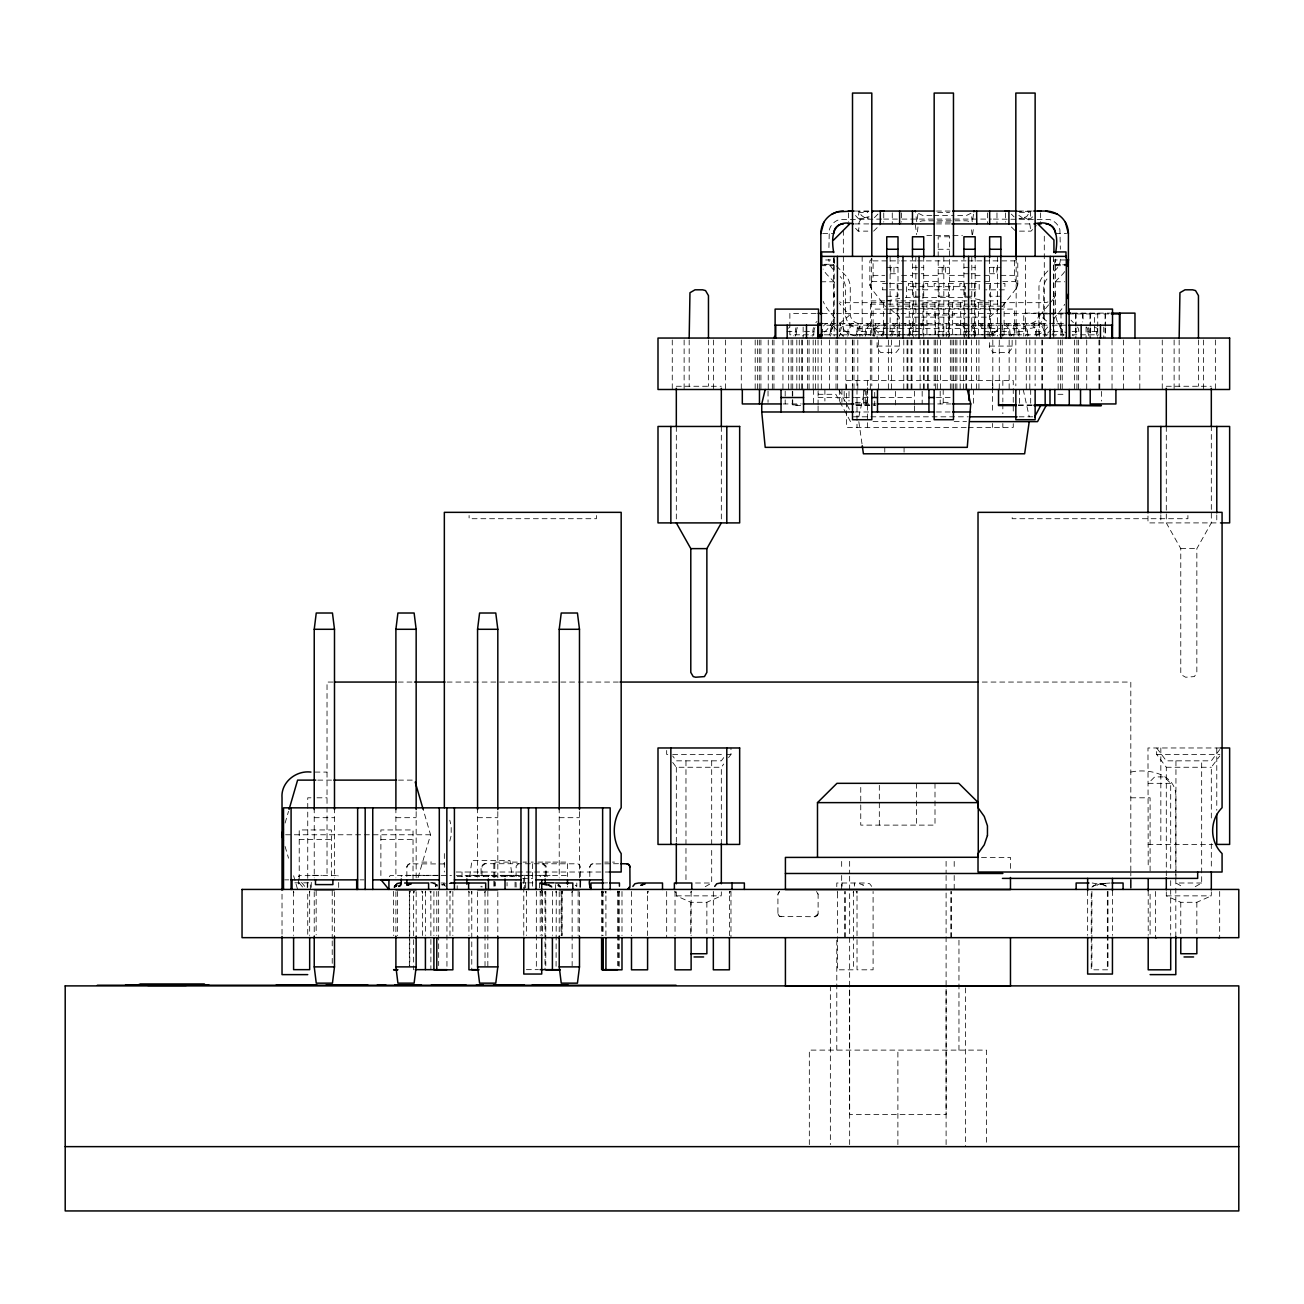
<?xml version="1.0" encoding="UTF-8"?>
<svg xmlns="http://www.w3.org/2000/svg" width="1304" height="1304" viewBox="0 0 1304 1304"><rect width="100%" height="100%" fill="white"/><g stroke="black" fill="none" stroke-linecap="round" stroke-linejoin="round"><path stroke-width="0.75" stroke-dasharray="5 3.75" d="M307.255 887.486L307.255 879.678M311.265 887.356L311.265 881.569M809.328 1144.635L809.328 1050.111L986.427 1050.111L986.427 1144.635M836.793 1050.193L836.793 939.597M844.829 937.657L844.829 891.447M845.155 937.657L845.155 891.447M849.654 1144.602L849.654 985.889M897.885 1144.635L897.885 1050.111M946.101 1144.602L946.101 985.889M950.926 937.657L950.926 891.447M951.252 937.657L951.252 891.447M958.962 1050.193L958.962 939.597M1055.523 259.789L1055.539 259.17A9.65 9.65 0 0 1 1053.176 265.494L1053.078 265.592M1060.364 259.252L1060.331 260.115A14.474 14.474 0 0 1 1056.811 268.657L1052.638 272.911M406.848 876.565L406.881 866.508L409.244 863.818L445.055 863.965M589.799 876.565L589.816 866.508L591.788 863.965L618.829 863.704M818.081 913.925L814.902 916.761L779.531 916.337L777.917 913.55L777.917 894.251L779.189 891.708M868.839 211.313L858.961 211.313L858.57 215.747A12.91 0.896 90 0 1 858.114 218.338L867.861 218.338M917.967 226.961L917.152 234.769M917.853 214.28L917.005 221.745M406.848 866.932L407.793 864.65L410.075 863.704M589.799 866.932L590.745 864.65L593.01 863.704M777.917 894.251L779.531 891.48M973.485 214.247L972.474 221.745M972.605 234.573L973.664 226.668M469.701 876.565L471.918 860.493L509.962 860.493L512.179 876.565M858.831 416.807L864.829 389.488M449.782 841.08L451.184 835.456L451.184 825.839L449.782 820.2M285.103 823.052L288.51 811.349M309.39 892.49L309.814 891.039M418.046 877.706L430.548 834.772L423.164 809.393M425.137 892.49L425.56 891.039M484.746 892.653L485.169 891.202M542.171 892.49L542.594 891.039M555.993 892.49L556.417 891.039M571.869 892.653L572.293 891.202M617.395 892.49L617.819 891.039M618.487 892.653L618.911 891.202M618.813 892.653L619.237 891.202M690.843 892.653L691.267 891.202M853.207 892.653L853.647 891.202M1016.452 211.313L1030.274 211.313L1026.59 216.708L1018.831 218.942M410.548 891.039L409.652 893.24L409.652 891.284L409.798 965.791M414.542 891.202L413.645 893.403L413.645 891.447L413.645 969.817M450.874 891.202L449.978 893.403L449.978 891.447L449.978 935.653M562.757 891.202L561.861 893.403L561.861 891.447L561.861 935.653M648.463 891.202L647.566 893.403L647.583 891.447L647.583 935.653M730.305 891.202L729.409 893.403L729.409 891.447L729.409 935.653M389.293 876.728L390.222 875.506L451.51 875.506M476.416 876.728L477.362 875.506M483.165 876.728L484.11 875.506M870.127 285.576L871.838 281.534A12.111 8.557 90 0 0 873.109 275.356L873.077 260.882L871.479 259.284M817.869 914.723L814.902 916.761A3.211 3.211 0 0 0 817.445 915.457M1166.298 426.457L1166.298 522.904L1180.772 548.625L1180.772 672.408L1181.424 674.82L1185.629 677.232L1194.415 676.597L1196.844 672.408L1196.844 548.625L1211.318 522.904L1211.318 426.457M1049.867 303.327L1054.202 297.915M435.275 886.394L436.938 885.22L435.275 886.394L435.96 885.449M723.736 757.608L721.324 760.835L676.32 760.835L672.701 756.01M721.324 844.421L721.324 767.257L723.736 764.046M728.561 757.608L730.973 754.397L730.973 747.974M1219.762 749.572L1211.318 760.835L1166.298 760.835L1156.664 747.974L1156.664 754.397L1166.298 767.257L1166.298 875.766M1211.318 818.015L1211.318 767.257L1219.762 756.01M817.168 915.815L818.113 913.55L818.113 894.251L816.858 891.708M1002.222 306.57L1015.783 289.146A10.513 9.682 0 0 0 1017.413 285.935L1017.544 285.446A6.764 4.792 -90 0 0 1017.772 283.392L1017.772 260.882L1015.62 258.746M1046.965 279.007L1046.379 279.757A13.35 13.35 0 0 0 1043.754 287.874L1043.689 315.829A14.474 14.474 0 0 1 1031.236 328.282L1003.102 328.396M1048.612 304.826L1039.859 315.389L1048.318 322.414M1053.241 319.35L1060.266 310.874A38.615 38.615 0 0 0 1064.683 304.305M1091.904 887.111L1095.686 884.862L1107.063 883.004L1096.843 885.22L1099.908 883.737L1110.274 883.004M970.942 213.285L966.541 215.421L951.496 215.502M998 329.146L992.996 334.753L880.412 334.753L870.567 324.924M1019.435 218.338L1031.138 218.338L1033.73 215.519M1019.484 231.134L1031.04 231.134L1036.305 225.543M1047.911 270.841L1043.233 275.959A18.174 18.174 0 0 0 1038.978 289.113L1038.864 336.024M877.934 214.117L873.713 218.338A12.91 0.962 -90 0 1 873.664 218.257M872.017 258.746L869.866 260.882L869.866 283.392A6.764 4.792 90 0 0 870.094 285.446L870.224 285.935A10.513 9.682 0 0 0 871.838 289.146L885.416 306.57M984.243 260.882L1014.545 260.882L1016.158 259.284M991.904 334.753L997.527 329.146M1051.171 329.553L1044.292 336.448L1044.292 234.345M873.615 231.134L880.738 224.141M839.515 323.588L849.393 315.389L839.385 303.327M299.512 875.506L298.567 876.728A2.005 2.005 0 0 1 299.512 875.506L337.687 875.506L338.616 876.728A2.005 2.005 0 0 0 337.687 875.506M705.252 886.671L711.691 883.004L711.691 848.382M1195.246 886.671L1201.669 883.004L1201.669 760.835M869.067 216.708C864.21 217.556 857.576 218.974 859.108 225.967A25.819 1.793 90 0 1 858.195 231.134L867.845 231.134M442.366 885.22L445.43 883.737M676.32 891.838L676.32 895.864L690.794 902.286L706.866 902.286L721.324 895.864L721.324 891.838M1166.298 891.838L1166.298 895.864L1180.772 902.286L1196.844 902.286L1211.318 895.864L1211.318 891.838M1092.703 886.149L1095.686 884.862M518.422 863.818L516.156 866.101L516.042 880.428M441.225 884.862L443.083 884.422M886.964 300.882L899.727 298.323M449.147 883.427L452.146 883.004L447.109 883.558M485.169 863.704L482.072 866.101L481.958 876.565M997.022 309.113L997.56 309.097A6.585 6.585 0 0 1 997.022 309.113L889.964 309.081M855.033 211.052L872.588 211.052M936.484 211.052L950.73 211.052M1018.571 211.052L1032.246 211.052M858.961 211.313L859.939 212.503L867.828 212.503M937.739 212.503L949.54 212.503M1019.435 212.503L1029.312 212.503M931.855 215.502L922.694 215.421L918.293 213.285M933.811 215.502L949.54 215.502M881.634 219.088L839.597 219.545A14.507 14.507 0 0 0 829.328 229.797L828.871 249.243M883.672 219.088L899.923 219.088M901.944 219.088L991.35 219.088M993.387 219.088L1049.655 219.545A14.507 14.507 0 0 1 1059.908 229.797L1060.364 249.243M936.696 222.104L950.567 222.104M855.033 223.913L869.67 223.913M936.484 223.913L950.893 223.913M1016.158 223.913L1032.246 223.913M822.677 233.563L833.696 233.563M1055.539 233.563L1066.558 233.563M926.802 235.519L962.45 235.519M938.195 249.26L949.442 249.26M825.66 259.969L833.696 259.969M1065.987 259.969L1053.942 259.969L1053.942 326.799M873.077 260.882L899.352 260.882M901.374 260.882L915.522 260.882M917.543 260.882L966.052 260.882M968.073 260.882L982.222 260.882M824.519 264.288L833.696 264.288M1055.539 264.288L1068.4 264.288M821.65 264.793L833.696 264.793M1053.942 264.793L1065.987 264.793M820.835 265.706L833.696 265.706M1055.539 265.706L1068.4 265.706M886.753 267.32L898 267.32M912.474 267.32L923.721 267.32M938.195 267.32L949.442 267.32M963.917 267.32L975.164 267.32M989.638 267.32L1000.885 267.32M890.502 273.742L898 273.742M912.474 273.742L923.721 273.742M938.195 273.742L949.442 273.742M963.917 273.742L969.54 273.742M971.138 273.742L975.164 273.742M989.638 273.742L997.136 273.742M873.077 275.356L884.797 275.356M901.618 275.356L912.474 275.356M923.721 275.356L938.195 275.356M949.442 275.356L963.917 275.356M975.164 275.356L982.401 275.356M984.21 275.356L989.638 275.356M1000.885 275.356L1014.545 275.356A12.111 8.557 -90 0 0 1015.816 281.517L1017.495 285.576M871.838 281.534L884.878 281.534M901.618 281.534L912.474 281.534M923.721 281.534L938.195 281.534M949.442 281.534L963.917 281.534M975.164 281.534L982.401 281.534M984.21 281.534L989.638 281.534M1002.743 281.534L1015.8 281.534M820.835 281.778L833.696 281.778M1055.539 281.778L1064.732 281.778M887.551 283.392L882.726 283.392L882.726 289.847M889.475 283.392L902.026 283.392M919.972 283.392L908.448 283.392L908.448 289.83L919.972 289.83M970.502 283.392L959.891 283.392L959.891 289.83L970.502 289.83M971.415 283.392L979.19 283.392L979.19 289.83L971.415 289.83M985.612 283.392L1004.911 283.392L1004.911 289.83L985.612 289.83M882.726 289.83L886.753 289.83M889.475 289.83L902.026 289.83M922.922 289.83L927.747 289.83L927.747 283.392L922.922 283.392L922.922 338.046M886.753 296.252L898 296.252L898 256.366M919.972 296.252L912.474 296.252L912.474 256.366M1000.885 296.252L989.638 296.252L989.638 256.366M905.351 297.589L968.953 297.589L983.526 300.507M884.699 300.882L870.567 300.882L870.567 338.046M886.72 300.882L899.01 300.882M900.852 300.882L997.707 300.882M884.846 302.675L843.346 302.675A9.65 9.65 0 0 1 839.646 301.941M903.427 302.675L898 302.675L898 336.448M905.237 302.675L912.474 302.675L912.474 336.448M982.401 302.675L975.164 302.675L975.164 336.448M984.21 302.675L989.638 302.675L989.638 336.448M1000.885 302.675L1044.292 302.675A9.65 9.65 0 0 0 1047.976 301.941M870.567 304.158L899.515 304.158M903.362 304.158L968.953 304.158M970.877 304.158L982.466 304.158M984.39 304.158L997.886 304.158M889.132 306.147L903.313 306.147M905.335 306.147L919.516 306.147M921.537 306.147L970.143 306.147M972.165 306.147L986.346 306.147M988.367 306.147L1002.548 306.147M899.613 336.448L899.613 317.149L889.964 308.722L999.239 308.722L989.638 317.149L971.627 317.149M888.904 309.097L873.109 309.097L873.109 336.204M998.734 309.097L1014.512 309.097L1014.512 336.204M1064.96 313.123L1023.77 313.123L1023.77 336.122M1072.165 313.123L1110.063 313.123M816.125 313.416L789.865 313.416L789.865 334.818L814.103 334.818M822.188 313.416L834.315 313.416M836.337 313.416L884.829 313.416M886.85 313.416L898.978 313.416M900.999 313.416L915.147 313.416M917.168 313.416L1064.178 313.416M1072.263 313.416L1094.496 313.416L1094.496 334.818L1072.263 334.818M1048.269 313.922L1038.864 313.922A9.65 9.65 0 0 1 1029.345 323.588M1049.41 313.922L1063.738 313.922M1068.742 313.922L1110.454 313.922M905.612 317.149L919.613 317.149M921.618 317.149L969.622 317.149M822.188 323.571L1065.857 323.571M903.362 324.924L968.953 324.924M840.575 325.185L827.6 325.185A6.422 4.548 -90 0 0 824.405 327.076M969.231 325.185L956.272 325.185L956.272 323.571M971.757 325.185L1021.749 325.185A6.422 4.548 -90 0 1 1026.297 331.623A6.422 4.548 -90 0 0 1027.633 336.171M1052.214 325.185L1056.762 325.185A6.422 4.548 -90 0 1 1061.309 331.623A6.422 4.548 -90 0 0 1062.63 336.171M1065.857 325.185L1061.309 325.185L1061.309 323.571M888.171 328.396L858.016 328.282A14.474 14.474 0 0 1 845.546 315.829L845.481 287.874A13.35 13.35 0 0 0 842.873 279.757L840.183 276.529M890.208 328.396L943.02 328.396M946.231 328.396L1001.064 328.396M786.931 331.623L796.467 331.623A6.422 4.548 -90 0 1 797.787 327.076M804.421 331.623L813.973 331.623A6.422 4.548 -90 0 1 815.293 327.076M821.927 331.623L831.479 331.623A6.422 4.548 -90 0 1 834.853 325.413A6.422 4.548 -90 0 0 831.463 331.623A6.422 4.548 -90 0 1 830.159 336.171M853.533 325.185A6.422 4.548 -90 0 0 848.986 331.623L839.417 331.623A8.036 5.689 -90 0 1 845.122 323.571M855.212 335.796A4.825 3.407 -90 0 0 856.924 331.623L866.492 331.623A6.422 4.548 -90 0 1 871.039 325.185M872.718 335.796A4.825 3.407 -90 0 0 874.43 331.623L883.998 331.623A6.422 4.548 -90 0 1 885.334 327.076M889.475 331.623L900.363 331.623M907.731 335.796A4.825 3.407 -90 0 0 909.442 331.623L919.059 331.623M938.994 331.623L948.644 331.623M964.716 331.623L974.919 331.623A4.825 3.407 -90 0 0 976.614 335.796M984.015 331.623L1000.086 331.623M1001.521 331.623L1009.932 331.623A4.825 3.407 -90 0 0 1011.627 335.796M1013.338 325.185A6.422 4.548 -90 0 1 1017.886 331.623L1027.438 331.623A4.825 3.407 -90 0 0 1029.133 335.796M1030.845 325.185A6.422 4.548 -90 0 1 1035.392 331.623L1044.944 331.623A4.825 3.407 -90 0 0 1046.639 335.796M1052.899 331.623L1062.434 331.623A4.825 3.407 -90 0 0 1064.145 335.796M1072.084 331.623L1078.815 331.623A6.422 4.548 -90 0 0 1078.962 333.286M1086.574 327.076A6.422 4.548 -90 0 1 1087.911 331.623L1097.446 331.623A4.825 3.407 -90 0 0 1098.457 335.03M856.369 334.753L870.567 334.753M1001.749 334.753L1015.963 334.753M824.209 334.818L1064.178 334.818M877.103 346.082L899.613 346.082M989.638 346.082L1012.132 346.082M676.32 386.261L721.324 386.261M1166.298 386.261L1211.318 386.261M1057.935 394.297L1065.596 394.297M818.081 397.524L854.201 397.524M854.984 397.524L868.236 397.524M880.281 397.524L914.397 397.524M936.435 397.524L951.431 397.524M855.31 402.349L867.649 402.349M943.199 402.349L951.121 402.349M783.052 403.947L801.21 403.947M854.984 403.947L876.272 403.947M928.937 403.947L951.121 403.947M792.734 404.908L800.656 404.908M856.06 404.908L874.723 404.908L874.723 391.412M1018.326 404.908L1034.3 404.908M800.656 405.56L792.734 405.56L792.734 391.412M856.06 405.56L875.832 405.56M1018.326 405.56L1034.153 405.56M854.984 411.982L869.279 411.982M936.419 411.982L951.431 411.982M853.386 416.807L968.367 416.807M1019.076 416.807L1034.659 416.807M873.028 421.632L932.164 421.632M954.169 421.632L966.541 421.632M966.215 427.386L846.589 427.386L846.589 380.507L1013.257 380.507L1013.257 413.71M968.236 427.386L1013.257 427.386L1013.257 423.474M1180.772 548.625L1196.844 548.625M333.139 682.057L327.027 682.057L327.027 875.913M398.242 682.057L412.488 682.057M447.093 682.057L620.052 682.057M982.254 682.057L1130.812 682.057L1130.812 871.757M1219.859 747.974L1147.976 747.974L1148.205 868.464M667.762 754.397L666.67 754.397L666.67 749.572M672.685 754.397L721.552 754.397M726.67 754.397L730.973 754.397M1156.664 754.397L1219.859 754.397M672.701 762.433L676.32 767.257L721.324 767.257M1166.298 767.257L1211.318 767.257M314.965 772.082L327.027 772.082M1130.812 772.082C1148.938 768.04 1177.3 774.299 1175.817 797.803L1175.817 868.138M317.785 780.118L331.901 780.118M398.486 780.118L414.639 780.118M1170.699 783.329L1148.205 783.329L1154.692 776.907L1164.227 776.907L1170.699 783.329L1170.699 868.464M316.986 797.803L327.027 797.803M1130.812 797.803L1150.095 797.803L1150.095 872.148M314.231 817.689L334.492 817.689M395.894 817.689L416.155 817.689M477.557 817.689L497.818 817.689M559.22 817.689L579.481 817.689M285.592 834.772L430.548 834.772M299.219 839.597L331.363 839.597M380.882 839.597L413.026 839.597M1147.976 844.421L1212.785 844.421M981.488 857.413L1010.47 857.413L1010.47 869.458M421.811 862.107L431.575 862.107M494.819 862.107L518.258 862.107M523.018 862.107L525.382 862.107M525.675 862.107L526.604 862.107M531.135 862.107L533.14 862.107M537.851 862.107L544.241 862.107M545.365 862.107L551.755 862.107M552.896 862.107L559.465 862.107M560.72 862.107L566.702 862.107M604.746 862.107L608.414 862.107M612.554 862.107L614.51 862.107M456.188 872.017L532.749 872.017M534.656 872.017L603.296 872.017M605.317 872.017L609.327 872.017M312.129 875.326L321.664 875.326M405.234 875.326L412.308 875.326M412.618 875.326L418.454 875.326M419.415 875.326L425.365 875.326M426.327 875.326L432.178 875.326M433.45 875.326L438.829 875.326M470.826 875.326L477.9 875.326M478.209 875.326L484.045 875.326M485.006 875.326L490.956 875.326M491.918 875.326L506.196 875.326M506.49 875.326L512.505 875.326M513.303 875.326L518.405 875.326M522.138 875.326L527.973 875.326M531.364 875.326L532.765 875.326M540.508 875.326L550.06 875.326M456.318 875.506L566.066 875.506L566.995 876.728A2.005 2.005 0 0 0 566.066 875.506M457.182 876.565L521.127 876.565M522.578 878.391L532.749 878.391M284.647 879.858L288.722 879.858M359.985 879.858L364.06 879.858M294.867 882.841L310.336 882.841L310.336 889.279M430.19 882.841L436.84 882.841M440.964 883.004L444.843 883.004M449.978 883.004L453.27 883.004M522.415 882.841L526.066 882.841M527.892 882.841L533.955 882.841M602.627 883.004L608.675 882.841M695.505 883.004L711.691 883.004M1092.181 883.004L1103.543 884.862L1107.341 887.111M1201.669 883.004L1175.947 883.004L1182.386 886.671M676.32 895.864L721.324 895.864M1166.298 895.864L1211.318 895.864M526.36 969.654L538.422 969.654M1024.602 217.621L1028.954 219.952L1030.127 225.967A25.819 1.793 -90 0 0 1031.04 231.134M867.078 217.621L869.067 218.159M543.051 863.704L546.148 866.101L546.262 876.565M542.089 863.704L545.186 866.101L545.3 876.565M443.833 863.704L444.664 863.818M781.145 916.761L778.863 915.815L777.917 913.55M1022.157 217.621L1018.831 215.372M864.634 217.621L861.308 215.372L859.939 212.503M431.591 882.841L435.243 883.574L436.612 885.286M1103.543 884.862L1106.525 886.149M310.955 797.803L307.744 797.803L307.744 880.184M444.713 885.514L443.914 885.074L445.593 886.231M436.432 885.514L435.617 885.074L437.296 886.231M871.724 886.394L869.67 883.737L866.035 883.004L836.777 883.004L836.777 889.426M576.808 883.004L576.808 886.215L575.097 885.074L577.248 886.932M816.5 891.48L818.113 894.251M546.392 875.506L547.338 876.728M539.644 875.506L540.589 876.728M1011.35 226.945L1015.62 231.134M1011.317 214.117L1014.121 216.92M836.5 265.951L846.003 275.959A18.174 18.174 0 0 1 850.257 289.113L850.257 313.938A9.65 9.65 0 0 0 859.906 323.588L859.906 336.448M834.609 282.332L827.355 275.014A22.51 22.51 0 0 1 823.134 269.064M855.571 228.33L858.195 231.134M833.011 269.292L832.425 268.657A14.474 14.474 0 0 1 828.904 260.115L828.871 259.252M855.505 215.519L858.114 218.338M302.561 886.981L299.219 882.955L299.219 829.947L331.363 829.947L331.363 879.678M834.821 317.931L828.969 310.874A38.615 38.615 0 0 1 823.199 301.436M301.517 882.466L304.957 886.655M443.523 883.574L444.908 885.286M576.091 885.286L576.759 886.231M838.733 389.488L849.719 409.978M850.501 421.632L835.848 394.297L818.635 394.297L818.635 389.488M856.125 891.202L857.021 893.403L857.021 891.447L857.021 969.817L873.093 969.817L873.093 891.447M605.023 891.202L605.92 893.403L605.92 891.447L605.92 935.653M429.978 891.039L430.874 893.24L430.874 891.284L430.874 969.654M421.697 891.039L422.594 893.24L422.577 891.284L422.577 935.49M674.885 891.202L675.309 892.653M602.856 891.202L603.279 892.653M602.546 891.202L602.97 892.653M601.454 891.039L601.877 892.49M555.928 891.202L556.352 892.653M540.035 891.039L540.459 892.49M526.213 891.039L526.637 892.49M468.788 891.202L469.212 892.653M409.179 891.039L409.603 892.49M293.449 891.039L293.873 892.49M285.103 846.475L288.51 858.195M293.628 875.766L297.605 889.426M837.282 891.202L837.69 892.653M1023.216 389.488L1029.231 416.807M972.23 221.745L971.382 214.28M916.761 221.745L915.75 214.247M858.831 421.632L862.27 445.74M972.099 234.769L971.268 226.961M915.31 224.695L916.647 234.573M516.156 887.046L516.042 882.368M481.958 886.215L482.072 887.046M480.997 886.215L481.111 887.046M1030.274 211.313L1030.682 215.747A12.91 0.896 90 0 0 1031.138 218.338M834.674 263.408A9.65 9.65 0 0 1 833.696 259.17L833.712 259.789M562.057 893.24L562.057 891.284L562.057 935.49M545.023 893.24L545.007 891.284L545.007 969.654M471.771 893.24L471.771 891.284L471.771 969.654M1219.68 891.447L1219.68 937.657M1216.779 514.868L1216.779 522.904L1147.976 522.904L1147.976 514.868M1216.779 747.974L1216.779 810.257M1215.361 340.018L1215.361 389.488M1211.318 843.623L1211.318 869.735M1203.494 340.018L1203.494 389.488M1198.457 339.92L1198.457 386.261M1196.844 902.286L1196.844 935.93M1187.911 515.536L1187.911 518.715L1012.181 518.715L1012.181 515.536M1180.772 902.286L1180.772 935.93M1179.158 339.92L1179.158 386.261M1175.947 760.835L1175.947 878.929M1175.817 870.143L1175.817 886.215M1175.817 888.22L1175.817 936.451M1174.122 340.018L1174.122 389.488M1170.699 880.624L1170.699 935.359M1162.255 340.018L1162.255 389.488M1160.837 514.868L1160.837 522.904M1160.837 747.974L1160.837 844.421M1155.377 891.447L1155.377 937.657M1150.095 894.251L1150.095 936.451M1148.205 890.762L1148.205 935.359M1139.81 340.018L1139.81 389.488M1130.812 873.142L1130.812 875.913M1123.477 340.018L1123.477 389.488M1112.442 890.599L1112.442 935.375M1112.035 340.018L1112.035 389.488M1107.976 891.447L1107.976 969.817L1091.252 969.817L1091.252 891.447M1107.341 891.447L1107.341 969.817M1105.531 313.123L1105.531 325.984M1105.531 327.989L1105.531 336.024M1105.075 313.922L1105.075 325.984M1105.075 327.989L1105.075 338.046M1103.771 327.027L1103.771 338.046M1101.424 391.412L1101.424 401.061M1099.777 340.018L1099.777 389.488M1098.979 340.018L1098.979 389.488M1097.74 313.123L1097.74 326.538M1097.74 328.461L1097.74 338.046M1091.904 891.447L1091.904 969.817M1090.421 313.123L1090.421 325.984M1090.421 327.989L1090.421 338.046M1089.981 313.922L1089.981 325.984M1089.981 327.989L1089.981 338.046M1087.65 890.599L1087.65 935.375M1086.721 340.018L1086.721 389.488M1086.085 327.027L1086.085 338.046M1083.086 313.922L1083.086 321.958M1082.646 313.123L1082.646 321.958M1078.555 340.018L1078.555 389.488M1076.925 340.018L1076.925 389.488M1076.093 313.123L1076.093 325.984M1076.093 327.989L1076.093 338.046M1075.653 313.922L1075.653 325.984M1075.653 327.989L1075.653 338.046M1074.48 340.018L1074.48 389.488M1062.222 340.018L1062.222 389.488M1061 313.123L1061 338.046M1060.592 340.018L1060.592 389.488M1058.147 340.018L1058.147 389.488M1053.453 256.383L1053.648 338.046M1053.208 313.123L1053.208 338.046M1043.803 323.571L1043.803 325.185L1048.84 325.185A22.51 22.51 0 0 1 1034.528 335.829M1042.613 340.018L1042.613 389.488M1041.814 340.018L1041.814 389.488M1040.641 212.894L1040.641 222.071M1039.304 313.922L1039.304 338.046M1035.131 340.034L1035.131 385.837M1034.708 323.571L1034.708 325.185M1030.682 389.488L1030.682 404.908M1029.818 340.018L1029.818 389.488M1026.297 323.571L1026.297 325.185L1039.255 325.185A6.422 4.548 -90 0 1 1043.803 331.623A6.422 4.548 -90 0 0 1045.123 336.171M1026.281 340.018L1026.281 389.488M1025.482 256.383L1025.482 336.041M1019.435 389.488L1019.435 404.908M1017.201 323.571L1017.201 325.185M1016.158 258.241L1016.158 336.448M1015.832 340.034L1015.832 385.837M1014.545 260.882L1014.545 275.356M1013.876 325.185L1013.876 336.204M1012.132 340.295L1012.132 348.103L1008.595 352.52L993.175 352.52L989.638 348.103L989.638 340.295M1009.149 340.018L1009.149 389.488M1008.791 323.571L1008.791 325.185M1005.482 212.894L1005.482 222.071M1004.096 302.675L1004.096 336.448M1002.841 380.507L1002.841 401.991M1002.841 403.947L1002.841 413.71M1002.841 423.474L1002.841 427.386M1002.466 325.185L1002.466 336.204M999.271 340.018L999.271 389.488M997.511 256.383L997.511 336.041M996.973 212.894L996.973 223.913M996.859 267.32L996.859 273.742M993.648 267.32L993.648 273.742M992.817 340.018L992.817 389.488M992.425 380.507L992.425 385.723M992.425 387.712L992.425 413.498M992.425 423.425L992.425 427.386M991.284 323.571L991.284 325.185M990.437 283.392L990.437 336.448M988.024 323.588L988.024 336.448M987.617 212.894L987.617 223.913M982.189 323.571L982.189 325.185M978.929 340.018L978.929 389.488M978.375 302.675L978.375 336.448M976.484 340.018L976.484 389.488M975.164 256.366L975.164 296.252L963.917 296.252L963.917 256.366M974.365 283.392L974.365 338.046M973.778 323.571L973.778 325.185M973.615 389.488L973.615 403.947M971.79 256.383L971.757 336.204M971.594 340.018L971.594 389.488M966.671 340.018L966.671 389.488M965.873 340.018L965.873 389.488M965.677 297.589L965.677 286.668L906.639 286.668L906.639 297.589M965.4 987.927L965.4 1146.64M964.716 283.392L964.716 338.046M963.917 336.448L963.917 302.675L949.442 302.675L949.442 336.448M963.428 340.018L963.428 389.488M960.689 302.675L960.689 336.448M960.151 340.018L960.151 389.488M956.875 340.018L956.875 389.488M955.261 340.018L955.261 389.488M954.332 313.416L954.332 315.014L928.627 315.014L928.627 313.416M954.202 861.422L954.202 869.458M954.202 875.489L954.202 889.556M953.615 340.018L953.615 389.488M952.654 302.675L952.654 336.448M951.985 340.018L951.985 389.488M950.339 340.018L950.339 389.488M949.002 313.416L949.002 334.818M948.644 283.392L948.644 338.046M946.231 323.588L946.231 336.448M946.101 861.325L946.101 873.484M946.101 875.506L946.101 1114.496L849.654 1114.496L849.654 875.506M945.433 267.32L945.433 273.742M943.819 256.383L943.819 336.041M943.199 389.488L943.199 403.947M943.02 323.588L943.02 336.448M942.205 267.32L942.205 273.742M940.543 340.018L940.543 389.488M940.184 391.2L940.184 403.93M938.994 283.392L938.994 338.046M938.195 336.448L938.195 302.675L923.721 302.675L923.721 336.448M937.283 340.018L937.283 389.488M935.653 340.018L935.653 389.488M935.359 313.416L935.359 334.818M935.001 783.329L935.001 825.122L860.754 825.122L860.754 785.318M934.968 302.675L934.968 336.448M934.169 340.034L934.169 385.837M928.285 340.018L928.285 389.488M928.089 323.571L928.106 325.185L862.612 325.185A6.422 4.548 -90 0 0 858.081 331.623A6.422 4.548 -90 0 1 856.744 336.171M927.486 340.018L927.486 389.488M926.932 302.675L926.932 336.448M924.21 340.018L924.21 389.488M923.721 256.366L923.721 296.252M923.395 340.018L923.395 389.488M922.172 391.298L922.172 403.947M920.119 340.018L920.119 389.488M916.435 783.329L916.435 825.122M915.848 256.383L915.881 336.204M914.397 391.2L914.397 404.762M914.397 405.968L914.397 411.982M913.273 283.392L913.273 338.046M911.952 340.018L911.952 389.488M911.154 340.018L911.154 389.488M910.583 323.571L910.599 325.185M909.247 302.675L909.247 336.448M907.877 340.018L907.877 389.488M907.062 340.018L907.062 389.488M904.079 447.353L904.079 452.178M903.786 340.018L903.786 389.488M901.618 212.894L901.618 222.071M899.613 340.295L899.613 348.103L896.076 352.52L880.64 352.52L877.103 348.103L877.103 336.448M897.201 283.392L897.201 336.448M895.62 391.412L895.62 404.908M893.99 267.32L893.99 273.742M893.093 323.571L893.077 325.185M892.262 212.894L892.262 223.913M891.545 340.018L891.545 389.488M890.762 267.32L890.762 273.742M890.127 256.383L890.127 336.041M888.35 340.018L888.35 389.488M884.78 447.353L884.78 452.178M884.682 323.571L884.666 325.185M883.753 212.894L883.753 222.071M883.541 302.675L883.541 336.448M879.32 785.318L879.32 825.122M878.489 340.018L878.489 389.488M875.571 323.571L875.587 325.185M873.761 325.185L873.761 336.204M871.805 340.034L871.805 385.837M871.479 258.241L871.479 336.448M870.322 340.018L870.322 389.488M867.649 389.488L867.649 403.947M867.421 380.507L867.421 385.723M867.421 387.712L867.421 427.386M867.176 323.571L867.16 325.185M866.231 391.2L866.231 403.93M865.204 389.488L865.204 403.947M863.476 389.488L863.476 404.908M862.156 256.383L862.156 336.041M858.065 323.571L858.081 325.185L845.106 325.185A6.422 4.548 -90 0 0 840.575 331.623A6.422 4.548 -90 0 1 839.238 336.171A6.422 4.548 -90 0 0 840.558 331.623M857.82 340.018L857.82 389.488M857.005 380.507L857.005 427.386M853.99 340.018L853.99 389.488M853.484 891.447L853.484 969.817L837.396 969.817L837.396 891.447M852.506 340.034L852.506 385.837M852.343 340.018L852.343 389.488M849.67 323.571L849.654 325.185M849.654 861.325L849.654 873.484M849.002 391.412L849.002 401.061M848.611 212.894L848.611 222.071M845.823 340.018L845.823 389.488M844.177 391.412L844.177 401.061M843.346 230.335L843.346 336.448L833.696 326.799L833.696 256.758M842.074 883.004L842.074 886.215M841.928 389.488L841.928 402.349M841.667 861.422L841.667 869.458M841.667 875.489L841.667 889.556M840.575 323.571L840.558 325.185M839.352 389.488L839.352 401.061M837.657 340.018L837.657 389.488M836.011 340.018L836.011 389.488M834.185 256.383L834.185 336.041M832.164 323.571L832.148 325.185M830.355 985.889L830.355 1144.602M829.491 340.018L829.491 389.488M824.894 389.488L824.894 401.061M821.324 340.018L821.324 389.488M818.048 340.018L818.048 389.488M818.081 391.2L818.081 404.762M818.081 405.968L818.081 411.982M815.603 340.018L815.603 389.488M813.631 389.488L813.631 404.908M813.158 340.018L813.158 389.488M809.067 340.018L809.067 389.488M807.437 340.018L807.437 389.488M803.15 327.027L803.15 338.046M802.547 340.018L802.547 389.488M801.716 340.018L801.716 389.488M799.27 340.018L799.27 389.488M796.826 340.018L796.826 389.488M792.734 340.018L792.734 389.488M792.294 391.2L792.294 403.93M791.104 340.018L791.104 389.488M788.659 340.018L788.659 389.488M785.187 391.086L785.187 403.947M782.938 340.018L782.938 389.488M773.957 340.018L773.957 389.488M772.327 340.018L772.327 389.488M768.235 340.018L768.235 389.488M768.04 391.086L768.04 402.349M760.917 340.018L760.917 389.488M759.27 340.018L759.27 389.488M757.624 340.018L757.624 389.488M755.179 340.018L755.179 389.488M741.291 340.018L741.291 389.488M730.973 891.447L730.973 937.657M725.383 340.018L725.383 389.488M721.324 426.457L721.324 520.899M713.516 340.018L713.516 389.488M713.337 891.447L713.337 935.653M711.691 760.835L711.691 846.345M708.463 339.92L708.463 386.261M706.866 902.286L706.866 935.93M691.12 891.447L691.12 935.653M690.794 902.286L690.794 935.93M689.18 339.92L689.18 386.261M685.969 760.835L685.969 846.345M685.969 848.382L685.969 883.004M684.127 340.018L684.127 389.488M676.32 426.457L676.32 522.904M676.32 767.257L676.32 843.623M675.032 891.447L675.032 935.653M672.261 340.018L672.261 389.488M666.67 891.447L666.67 937.657M631.495 891.447L631.495 935.653M621.992 891.447L621.992 935.653M619.09 891.447L619.09 969.817M618.764 891.447L618.764 965.791M617.672 891.284L617.672 965.628M603.018 891.447L603.018 935.653M602.692 891.447L602.692 935.653M601.6 891.284L601.6 935.49M596.417 515.536L596.417 518.715L469.098 518.715L469.098 515.536M580.345 876.565L580.231 866.101L577.965 863.818L484.208 863.704L481.111 866.101L480.997 876.565M579.481 811.626L579.481 877.869M579.481 891.74L579.481 936.419M578.128 891.284L578.128 935.49M572.146 891.447L572.146 965.791M567.484 863.704L567.484 876.565M567.484 886.166L567.484 887.046M561.095 891.284L561.095 935.49M559.22 807.844L559.22 877.869M559.22 891.74L559.22 936.419M556.27 891.284L556.074 969.817M555.406 884.617L555.406 889.426M552.407 891.284L552.407 935.49M545.789 891.447L545.789 965.791M542.448 891.284L542.448 935.49M541.731 890.599L541.731 935.375M540.198 891.284L540.198 935.49M539.53 882.841L539.53 889.279M536.335 891.284L536.335 969.654M532.439 863.704L532.439 887.046M526.36 891.284L526.36 935.49M525.691 882.841L525.691 889.279M524.697 876.565L524.697 889.426M523.768 878.391L523.768 935.375M515.064 882.091L515.064 887.6M507.06 875.506L507.06 876.728M507.06 882.466L507.06 885.954M497.818 811.626L497.818 877.869M497.818 891.74L497.818 936.419M495.161 875.506L495.161 876.728M495.161 882.466L495.161 885.954M494.819 863.704L494.819 887.046M493.857 863.704L493.857 887.046M488.413 875.506L488.413 876.728M487.843 891.284L487.843 969.654M485.023 891.447L485.023 965.791M477.557 807.844L477.557 877.869M477.557 891.74L477.557 936.419M468.935 891.447L468.935 935.653M466.865 875.506L466.865 876.728M462.023 872.017L462.023 876.793M457.182 885.758L457.182 889.426M452.863 891.447L452.863 935.653M446.946 891.284L446.946 969.654M444.338 853.566L444.338 872.017M438.666 891.284L438.666 965.628M436.791 891.447L436.791 935.653M433.906 891.447L433.906 935.653M425.414 891.284L425.414 935.49M416.155 811.626L416.155 877.869M416.155 891.74L416.155 936.419M413.026 879.678L413.026 829.947L380.882 829.947L380.882 879.678M409.342 891.284L409.342 969.654M401.273 875.506L401.273 876.728M397.573 891.447L397.573 935.653M395.894 807.844L395.894 877.869M395.894 891.74L395.894 936.419M393.58 891.284L393.71 935.653M338.681 882.466L338.681 887.698M334.492 807.844L334.492 877.869M334.492 891.74L334.492 936.419M332.227 890.632L332.227 938.847M332.227 940.869L332.227 964.976M316.155 890.632L316.155 934.838M314.231 807.844L314.231 877.869M314.231 891.74L314.231 936.419M309.667 891.284L309.667 935.49M307.744 882.205L307.744 890.241M307.744 894.251L307.744 936.451M298.502 878.977L298.502 887.698M293.596 891.284L293.596 935.49M282.023 894.251L282.023 936.451M1055.034 262.251A11.214 10.367 0 0 0 1055.539 259.17L1055.539 312.324A25.721 25.721 0 0 0 1065.612 332.732M833.696 312.324A25.721 25.721 0 0 1 823.639 332.732M1073.436 322.528A12.861 12.861 0 0 1 1071.057 320.165M834.201 262.251A11.214 10.367 0 0 1 833.696 259.17M920.119 221.501A6.064 2.722 0 0 1 922.841 220.8L966.411 220.8A6.064 2.722 0 0 1 969.133 221.501M854.707 335.829A22.51 22.51 0 0 1 839.238 322.854M1064.651 271.607A22.51 22.51 0 0 1 1061.88 275.014L1054.643 282.332A9.65 9.65 0 0 0 1053.127 284.321M817.07 321.42A12.861 12.861 0 0 1 815.815 322.528M834.544 296.953A10.057 10.057 0 0 1 833.696 293.873M1055.539 293.873A10.057 10.057 0 0 1 1053.616 298.795M1053.942 293.041A9.65 9.65 0 0 1 1053.208 296.725M834.43 296.725A9.65 9.65 0 0 1 833.696 293.041M1017.772 283.392A9.356 9.356 0 0 1 1015.783 289.146M871.838 289.146A9.356 9.356 0 0 1 869.866 283.392M995.832 325.185A6.422 4.548 -90 0 1 997.006 325.413M992.621 336.171A6.422 4.548 -90 0 1 991.284 331.623A6.422 4.548 -90 0 0 987.91 325.413M994.121 335.796A4.825 3.407 -90 0 1 992.425 331.623A8.036 5.689 -90 0 0 988.204 323.848M978.326 325.185A6.422 4.548 -90 0 1 982.874 331.623M975.115 336.171A6.422 4.548 -90 0 1 973.778 331.623A6.422 4.548 -90 0 0 971.513 326.049M978.326 323.571A8.036 5.689 -90 0 1 983.249 327.597M1097.642 336.171A6.422 4.548 -90 0 1 1096.322 331.623A6.422 4.548 -90 0 0 1094.985 327.076M1089.231 336.171A6.422 4.548 -90 0 1 1087.911 331.623M1096.697 327.597A8.036 5.689 -90 0 1 1097.446 331.623M1088.286 327.597A8.036 5.689 -90 0 1 1089.036 331.623A4.825 3.407 -90 0 0 1090.747 335.796M1019.206 336.171A6.422 4.548 -90 0 1 1017.886 331.623M1021.749 323.571A8.036 5.689 -90 0 1 1027.438 331.623M1010.127 336.171A6.422 4.548 -90 0 1 1008.791 331.623A6.422 4.548 -90 0 0 1004.243 325.185M1013.338 323.571A8.036 5.689 -90 0 1 1019.027 331.623A4.825 3.407 -90 0 0 1020.722 335.796M1036.713 336.171A6.422 4.548 -90 0 1 1035.392 331.623M1039.255 323.571A8.036 5.689 -90 0 1 1044.944 331.623M1030.845 323.571A8.036 5.689 -90 0 1 1036.517 331.623A4.825 3.407 -90 0 0 1038.228 335.796M1054.219 336.171A6.422 4.548 -90 0 1 1053.045 333.286M1056.762 323.571A8.036 5.689 -90 0 1 1062.434 331.623M1053.273 327.597A8.036 5.689 -90 0 1 1054.023 331.623A4.825 3.407 -90 0 0 1055.735 335.796M1077.479 327.076A6.422 4.548 -90 0 1 1078.815 331.623M1073.241 335.796A4.825 3.407 -90 0 1 1072.54 335.03M966.704 336.171A6.422 4.548 -90 0 1 965.367 331.623A6.422 4.548 -90 0 0 960.82 325.185M972.067 324.663A8.036 5.689 -90 0 1 974.919 331.623M960.82 323.571A8.036 5.689 -90 0 1 966.509 331.623A4.825 3.407 -90 0 0 966.623 332.862M1004.243 323.571A8.036 5.689 -90 0 1 1009.932 331.623M995.832 323.571A8.036 5.689 -90 0 1 997.299 323.848M1003.216 335.796A4.825 3.407 -90 0 1 1002.515 335.03M891.757 336.171A6.422 4.548 -90 0 0 893.093 331.623A6.422 4.548 -90 0 1 897.641 325.185M897.625 323.571A8.036 5.689 -90 0 0 891.936 331.623A4.825 3.407 -90 0 1 890.224 335.796M909.263 336.171A6.422 4.548 -90 0 0 910.599 331.623A6.422 4.548 -90 0 1 915.147 325.185M904.878 325.413A6.422 4.548 -90 0 1 906.052 325.185M904.585 323.848A8.036 5.689 -90 0 1 906.052 323.571M899.89 334.036A4.825 3.407 -90 0 1 898.635 335.796M796.467 331.623A6.422 4.548 -90 0 1 795.147 336.171M788.675 328.396A6.422 4.548 -90 0 1 789.393 327.076M796.076 327.597A8.036 5.689 -90 0 0 795.31 331.623A4.825 3.407 -90 0 1 793.614 335.796M909.442 331.623A8.036 5.689 -90 0 1 915.131 323.571M921.276 326.049A6.422 4.548 -90 0 1 923.558 325.185M920.722 324.663A8.036 5.689 -90 0 1 923.558 323.571M813.973 331.623A6.422 4.548 -90 0 1 812.653 336.171M803.411 335.03A4.825 3.407 -90 0 1 802.71 335.796M813.598 327.597A8.036 5.689 -90 0 0 812.848 331.623A4.825 3.407 -90 0 1 811.121 335.796M874.25 336.171A6.422 4.548 -90 0 0 875.587 331.623A6.422 4.548 -90 0 1 880.135 325.185M883.998 331.623A6.422 4.548 -90 0 1 882.661 336.171M874.43 331.623A8.036 5.689 -90 0 1 880.119 323.571M885.709 324.663A8.036 5.689 -90 0 0 882.857 331.623A4.825 3.407 -90 0 1 881.129 335.796M866.492 331.623A6.422 4.548 -90 0 1 865.155 336.171M856.924 331.623A8.036 5.689 -90 0 1 862.612 323.571M871.039 323.571A8.036 5.689 -90 0 0 865.351 331.623A4.825 3.407 -90 0 1 863.623 335.796M848.986 331.623A6.422 4.548 -90 0 1 847.649 336.171M853.533 323.571A8.036 5.689 -90 0 0 847.844 331.623A4.825 3.407 -90 0 1 846.133 335.796M823.574 325.935A8.036 5.689 -90 0 1 827.6 323.571M830.322 331.623A8.036 5.689 -90 0 1 834.544 323.848A8.036 5.689 -90 0 0 830.338 331.623A4.825 3.407 -90 0 1 828.627 335.796M505.284 876.239L505.088 876.728A2.005 2.005 0 0 1 506.017 875.506L505.284 876.239M949.442 236.774L938.195 236.774L938.195 296.252L949.442 296.252L949.442 236.774M953.469 283.392L934.169 283.392L934.169 289.83L953.469 289.83L953.469 283.392M859.581 883.737L863.525 885.22L859.581 883.737M433.45 883.574L437.394 885.074L433.45 883.574M544.616 875.815L544.208 875.506A2.005 2.005 0 0 1 545.137 876.728L544.616 875.815M854.381 886.215L854.381 883.004L854.267 886.215"/><path stroke-width="1.5" d="M967.275 389.488L970.73 403.947L967.275 447.353L765.203 447.353L761.748 411.982L761.748 403.947L765.203 389.488M1068.22 262.088L1068.4 259.17A22.51 22.51 0 0 1 1067.226 266.358L1068.4 262.088M314.231 809.588L314.231 629.294L316.253 613.01L332.455 613.01L334.492 629.294L334.492 809.588M334.492 936.419L334.492 966.883L332.455 983.151L316.253 983.151L314.231 966.883L314.231 936.419M395.894 809.588L395.894 629.294L397.916 613.01L414.118 613.01L416.155 629.294L416.155 809.588M416.155 936.419L416.155 966.883L414.118 983.151L397.916 983.151L395.894 966.883L395.894 936.419M477.557 809.588L477.557 629.294L479.579 613.01L495.781 613.01L497.818 629.294L497.818 809.588M497.818 936.419L497.818 966.883L495.781 983.151L479.579 983.151L477.557 966.883L477.557 936.419M559.22 809.588L559.22 629.294L561.242 613.01L577.444 613.01L579.481 629.294L579.481 809.588M579.481 936.419L579.481 966.883L577.444 983.151L561.242 983.151L559.22 966.883L559.22 936.419M580.231 887.046L580.345 880.428M628.006 889.181L629.979 886.215L629.881 866.101L627.599 863.818L620.818 863.704M820.721 314.003A12.861 12.861 0 0 0 820.835 312.324L820.835 233.563L823.851 222.299M833.696 252.568C830.795 235.763 832.832 218.958 853.729 223.913M1029.231 421.632L1024.634 453.792L863.411 453.792L862.27 445.74M283.392 828.904L281.697 834.772L283.392 840.624M289.08 809.393L297.605 780.118L315.764 780.118M629.555 887.828L629.327 888.122A3.211 3.211 0 0 1 627.599 889.279L629.734 887.405M1034.659 416.807L1041.081 404.859M1046.704 404.55L1037.544 421.632L970.404 421.632M676.32 522.904L690.794 548.625L690.794 672.408L693.223 676.597L695.651 677.232L704.437 676.597L706.866 672.408L706.866 548.625L721.324 522.904M872.294 212.193L872.784 211.313M394.46 886.932L397.003 883.574L400.638 882.841M398.942 886.394L400.605 885.22L398.942 886.394L399.627 885.449M632.864 886.394L634.918 883.737L638.553 883.004L662.513 883.004L662.513 889.426M714.706 886.394L716.76 883.737L720.395 883.004L744.356 883.004L744.356 889.426M394.362 887.111L396.432 885.563M833.696 239.985L849.768 223.913M817.494 857.282L817.494 802.628L836.956 783.329L958.799 783.329L978.261 802.628L978.261 857.282L785.415 857.413L785.415 889.556L1010.47 889.556L1010.47 877.494M1037.625 211.297L1041.065 211.052M880.738 211.297L884.193 211.052M395.161 886.149L396.66 885.514M832.099 214.068L837.527 211.818L854.185 211.052M1038.717 223.978L1041.065 223.913M310.955 772.082C296.073 770.191 280.767 782.27 282.023 797.803L282.023 890.241M871.708 211.052L934.577 211.052M952.654 211.052L1017.055 211.052M1033.746 211.052L1045.889 211.052L1057.153 214.068M976.631 211.052L976.777 223.913M871.479 223.913L934.577 223.913M951.855 223.913L1016.158 223.913L1016.158 258.241M1033.909 223.913C1055.979 218.583 1058.864 234.916 1055.539 253.253M886.753 249.26L898 249.26M912.474 249.26L923.721 249.26M963.917 249.26L975.164 249.26M989.638 249.26L1000.885 249.26M833.696 251.933L821.65 251.933L821.65 264.793M1053.942 251.933L1065.987 251.933L1065.987 257.442M1066.297 313.123L1070.845 313.123M1111.448 313.123L1134.969 313.123L1134.969 338.046M818.146 313.416L822.188 313.416M1066.199 313.416L1070.242 313.416M1111.35 313.922L1119.859 313.922M817.999 323.571L822.188 323.571M775.114 325.185L821.536 325.185M1069.117 325.185L1112.508 325.185M818.146 334.818L822.188 334.818M817.82 336.432L821.487 336.432M781.031 397.524L803.541 397.524M871.871 397.524L877.494 397.524M928.937 397.524L934.56 397.524M781.031 403.947L742.318 403.947L742.318 389.488M803.231 403.947L853.68 403.947M877.902 403.947L928.35 403.947M952.572 403.947L970.73 403.947M998.538 404.908L1016.338 404.908M1034.153 404.908L1101.424 405.56L1034.153 405.56M1016.338 405.56L998.538 405.56L998.538 389.488M761.748 411.982L853.68 411.982M871.838 411.982L934.56 411.982M952.572 411.982L970.73 411.982M970.404 416.807L1017.055 416.807M1220.462 522.904L1229.639 522.904L1229.639 426.457L1147.976 426.457L1147.976 512.863M690.794 548.625L706.866 548.625M314.231 629.294L334.492 629.294M395.894 629.294L416.155 629.294M477.557 629.294L497.818 629.294M559.22 629.294L579.481 629.294M335.161 682.057L396.22 682.057M414.525 682.057L445.055 682.057M620.052 682.057L978.196 682.057M1220.462 747.974L1229.639 747.974L1229.639 844.421L1216.779 844.421L1216.779 814.283M333.922 780.118L396.481 780.118M817.494 802.628L978.261 802.628M609.327 872.017L621.177 872.017L621.177 853.566C611.967 839.955 611.967 821.324 621.177 807.73L621.177 512.342L444.338 512.342L444.338 807.73M785.415 873.484L1002.89 873.484M1002.417 878.391L1197.675 878.391L1197.675 872.017M291.085 879.858L357.638 879.858M372.748 879.858L439.301 879.858M454.411 879.858L520.964 879.858M536.074 879.858L602.627 879.858M404.631 883.004L428.592 883.004L428.592 889.426M452.618 883.004L485.691 883.004L485.691 889.426M544.322 882.841L554.037 882.841M555.406 883.004L572.815 883.004L572.815 889.426M603.279 883.004L590.973 883.004L590.973 889.426M609.767 883.004L619.433 883.004L619.433 886.215M1088.954 883.004L1076.142 883.004L1076.142 889.426M1112.116 883.004L1123.086 883.004L1123.086 889.426M314.231 889.719L334.492 889.719M395.894 889.719L416.155 889.719M477.557 889.719L497.818 889.719M559.22 889.719L579.481 889.719M1155.377 937.657L1156.469 937.657M1218.572 937.657L1219.68 937.657M690.794 953.729L706.866 953.729L706.866 937.902M694.038 956.957L703.622 956.957M1184.016 956.957L1193.6 956.957M314.231 966.883L334.492 966.883M395.894 966.883L416.155 966.883M477.557 966.883L497.818 966.883M559.22 966.883L579.481 966.883M393.58 969.654L397.606 969.654M415.291 969.654L446.946 969.654M471.771 969.654L477.737 969.654M540.084 969.654L560.019 969.654M617.672 969.654L601.6 969.654L601.6 937.494M393.71 969.817L397.736 969.817M479.057 969.817L468.935 969.817L468.935 937.657M545.789 969.817L560.084 969.817M307.744 974.626L282.023 974.626L282.023 936.451M1150.095 974.626L1175.817 974.626L1175.817 936.451M140.115 984.341L204.744 984.341M139.039 984.373L204.418 984.373M125.526 984.927L208.819 984.927M276.236 985.025L316.905 985.025M326.179 985.025L367.826 985.025M377.296 985.025L385.837 985.025M394.786 985.025L421.453 985.025M431.331 985.025L466.001 985.025M476.384 985.025L483.295 985.025M493.499 985.025L524.436 985.025M532.146 985.025L568.055 985.025M97.344 985.237L676.075 985.254M147.727 985.433L186.325 985.433M65.2 1146.64L1238.8 1146.656M1005.058 211.052L1008.514 211.297M848.17 211.052L851.626 211.297M848.17 223.913L849.442 223.929M540.182 883.395L546.832 885.074M540.41 883.216L543.768 883.574M626.768 863.704L629.05 864.65L629.979 866.932M540.997 883.525L546.115 884.259M550.956 885.986L547.973 884.715L551.771 886.964M1037.854 223.913L1053.942 239.985L1053.942 252.568M559.041 885.286L560.215 886.932M1065.384 222.299L1068.4 233.563L1068.4 312.324A12.861 12.861 0 0 0 1068.514 314.003M415.21 782.058L423.164 809.393M589.799 886.215C592.554 892.93 587.762 883.101 589.799 880.428M1216.779 426.457L1216.779 512.863M1211.318 388.282L1211.318 426.457M1211.318 871.757L1211.318 889.833M1198.457 337.915L1198.457 295.6L1195.54 290.596L1192.622 289.814L1184.994 289.814L1179.941 292.715L1179.158 337.915M1196.844 937.902L1196.844 953.729L1180.772 953.729L1180.772 937.902M1170.699 937.38L1170.699 969.817L1148.205 969.817L1148.205 937.38M1166.298 388.282L1166.298 426.457M1166.298 877.771L1166.298 889.833M1160.837 426.457L1160.837 512.863M1148.205 878.603L1148.205 890.762M1130.812 879.792L1130.812 887.828M1119.859 313.123L1119.859 338.046M1119.419 313.922L1119.419 338.046M1115.914 389.488L1115.914 403.947L1090.209 403.947L1090.209 389.488M1112.508 338.046L1112.508 309.097L1069.117 309.097L1069.117 338.046M1112.442 878.391L1112.442 890.599M1112.442 937.413L1112.442 974.039L1087.65 974.039L1087.65 937.413M1111.872 325.185L1111.872 338.046M1100.462 325.185L1100.462 338.046M1087.65 878.391L1087.65 890.599M1081.163 325.185L1081.163 338.046M1080.527 389.488L1080.527 404.908M1069.753 325.185L1069.753 338.046M1069.264 389.488L1069.264 404.908M1066.313 338.046L1066.313 256.383L821.324 256.383L821.324 338.046M1054.806 389.488L1054.806 404.908M1050.242 256.383L1050.242 338.046M1049.981 389.488L1049.981 405.56M1045.156 389.488L1045.156 404.908M1035.131 256.383L1035.131 93.057L1015.832 93.057L1015.832 256.383M1035.131 389.831L1035.131 419.709L1015.832 419.709L1015.832 389.831M1010.47 937.706L1010.47 986.003L785.415 986.003L785.415 937.706M1008.921 211.052L1008.921 223.913M1000.722 338.046L1000.885 236.774L989.638 236.774L989.638 257.67M989.638 211.052L989.638 223.913M984.65 256.383L984.65 338.046M975.164 257.67L975.164 236.774L963.917 236.774L963.917 257.67M968.921 389.488L968.921 400.475M968.579 256.383L968.579 338.046M953.469 256.383L953.469 93.057L934.169 93.057L934.169 256.383M953.469 389.831L953.469 419.709L934.169 419.709L934.169 389.831M928.937 389.488L928.937 411.982M923.721 257.67L923.721 236.774L912.474 236.774L912.474 257.67M919.059 256.383L919.059 338.046M912.474 211.052L912.474 223.913M902.987 256.383L902.987 338.046M899.613 211.052L899.613 223.913M898 257.67L898 236.774L886.753 236.774L886.753 257.67M886.916 256.383L886.916 338.046M880.314 211.052L880.314 223.913M877.494 389.488L877.494 411.982M871.805 256.383L871.805 93.057L852.506 93.057L852.506 256.383M871.805 389.831L871.805 419.709L852.506 419.709L852.506 389.831M837.396 256.383L837.396 338.046M818.521 338.046L818.521 309.097L775.114 309.097L775.114 338.046M817.885 325.185L817.885 338.046M806.475 325.185L806.475 338.046M803.541 389.488L803.541 411.982M787.176 325.185L787.176 338.046M781.031 389.488L781.031 411.982M775.766 325.185L775.766 338.046M774.413 336.432L774.397 338.046M759.466 389.488L759.466 403.947M732.033 883.004L732.033 889.426M729.409 937.657L729.409 969.817L713.337 969.817L713.337 937.657M726.801 426.457L726.801 522.904M726.801 747.974L726.801 844.421M721.324 388.282L721.324 426.457M721.324 843.623L721.324 883.802M708.463 337.915L708.463 295.6L705.545 290.596L702.628 289.814L695.016 289.814L689.963 292.715L689.18 337.915M691.788 889.426L691.788 883.004L674.38 883.004L674.38 889.426M691.12 937.657L691.12 969.817L675.032 969.817L675.032 937.657M676.32 388.282L676.32 426.457M676.32 843.623L676.32 883.802M670.859 426.457L670.859 522.904M670.859 747.974L670.859 844.421M647.583 937.657L647.583 969.817L631.495 969.817L631.495 937.657M621.992 937.657L621.992 969.817L602.692 969.817L602.692 937.657M610.174 889.507L610.174 807.844L283.522 807.844L283.522 889.507M605.92 937.657L605.92 969.817M603.018 937.657L603.018 969.817M602.627 807.844L602.627 889.507M567.484 880.428L567.484 884.291M552.407 937.494L552.407 969.654M545.202 878.977L545.202 884.21M541.731 880.428L541.731 890.599M541.731 937.413L541.731 974.039L523.768 974.039L523.768 937.413M536.074 807.844L536.074 889.507M528.511 807.844L528.511 889.507M520.964 807.844L520.964 889.507M520.573 882.841L520.573 889.279M505.023 878.977L505.023 887.698A2.005 2.005 0 0 0 505.284 888.692M488.413 878.977L488.413 889.426M468.625 883.004L468.625 889.426M466.865 878.977L466.865 884.21M454.411 807.844L454.411 889.507M452.863 937.657L452.863 969.817L433.906 969.817L433.906 937.657M446.848 807.844L446.848 889.507M439.301 807.844L439.301 889.507M436.791 937.657L436.791 969.817M425.414 937.494L425.414 969.654M406.848 880.428L406.848 884.291M401.273 878.977L401.273 884.21M372.748 807.844L372.748 889.507M365.185 807.844L365.185 889.507M357.638 807.844L357.638 889.507M356.677 879.548L356.677 889.507M332.895 879.776L332.895 884.601L315.486 884.601L315.486 879.776M309.667 937.494L309.667 969.654L293.596 969.654L293.596 937.494M292.047 879.548L292.047 889.507M291.085 807.844L291.085 889.507M820.835 334.606A25.721 25.721 0 0 1 817.82 336.09M820.835 233.563A22.51 22.51 0 0 1 843.346 211.052M833.696 233.563A9.65 9.65 0 0 1 843.346 223.913M1045.889 223.913A9.65 9.65 0 0 1 1055.539 233.563M1045.889 211.052A22.51 22.51 0 0 1 1068.4 233.563M915.131 211.052A20.228 1.043 -90 0 1 915.408 211.818M1068.4 293.873A38.615 38.615 0 0 1 1067.177 298.469M973.827 211.818A20.228 1.043 -90 0 1 974.121 211.052M822.433 334.835A6.422 4.548 -90 0 1 821.716 336.171M818.504 336.432A4.825 3.407 -90 0 0 821.911 331.623A8.036 5.689 -90 0 1 822.107 329.537M65.2 985.889L65.2 1210.943L1238.8 1210.943L1238.8 985.889L65.2 985.889M242.039 889.426L242.039 937.657L1238.8 937.674L1238.8 889.442L242.039 889.426M388.918 879.678L388.918 889.442L380.882 879.678L388.918 879.678M987.454 835.456L984.259 844.845L978.016 853.566L978.016 872.017L1222.076 872.017L1222.076 853.566C1209.509 841.178 1209.509 820.102 1222.076 807.73L1222.076 512.342L978.016 512.342L978.016 807.73L984.259 816.434L987.454 825.839L987.454 835.456M395.813 885.514L394.949 886.231L396.612 885.074L395.813 885.514M411.086 883.737L407.141 885.22L411.086 883.737M645.007 883.737L641.063 885.22L645.007 883.737M1229.639 338.046L657.998 338.046L657.998 389.488L1229.639 389.488L1229.639 338.046M739.661 426.457L657.998 426.457L657.998 522.904L739.661 522.904L739.661 426.457M739.661 747.974L657.998 747.974L657.998 844.421L739.661 844.421L739.661 747.974M558.862 885.514L558.047 885.074L559.726 886.231L558.862 885.514M820.884 260.637L820.835 259.17A22.51 22.51 0 0 0 820.884 260.637"/></g></svg>
